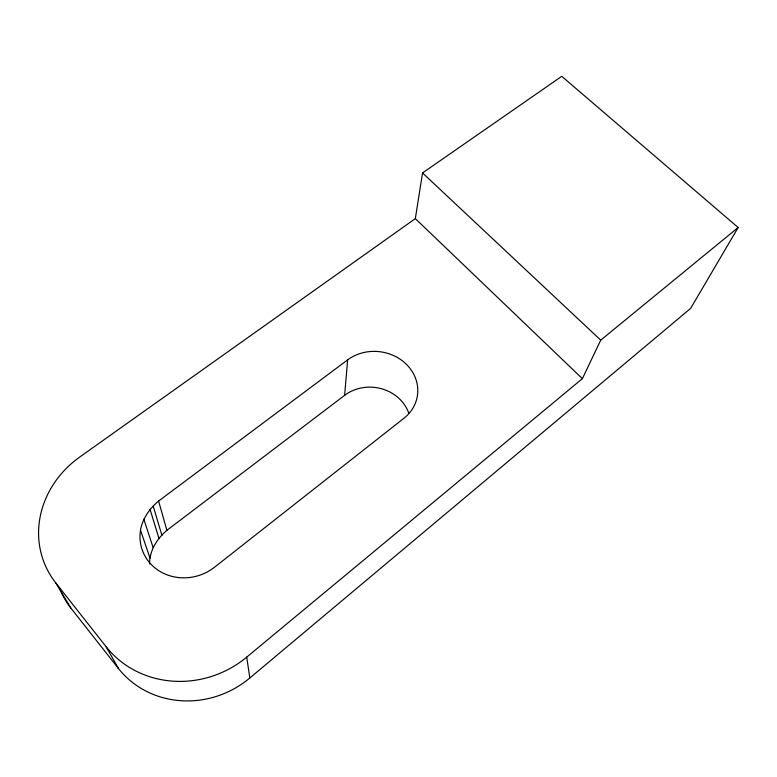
<?xml version="1.0" encoding="UTF-8"?>
<svg xmlns="http://www.w3.org/2000/svg" width="777" height="777" viewBox="0 0 777 777"><rect width="100%" height="100%" fill="white"/><g stroke="black" fill="none" stroke-linecap="round" stroke-linejoin="round"><path stroke-width="1.17" d="M149.572 564.034A43.716 40.705 -22.5 0 1 150.029 558.041C151.904 546.872 158.479 537.558 166.9 530.332L344.638 395.338L347.64 359.887A42.502 37.927 7.7 0 1 407.129 365.054A42.502 37.927 7.7 0 1 403.904 418.288L214.656 567.142A46.552 42.949 -19.8 0 1 162.908 573.028A46.552 42.949 -19.8 0 1 140.501 530.196C142.55 518.385 149.621 508.605 158.586 501.039L347.64 359.887M415.336 218.619L422.542 172.941L561.752 76.311L738.15 227.515L690.617 308.42L249.825 677.991A92.822 87.238 -30 0 1 118.376 668.414L70.969 608.216L55.866 583.022A97.28 88.131 -22.5 0 1 79.866 456.934L415.336 218.619L582.371 378.661L246.717 657.138A98.912 92.356 -26.5 0 1 106.196 646.814L55.866 583.022M582.371 378.661L600.728 340.151L738.15 227.515M422.542 172.941L600.728 340.151M106.196 646.814L118.376 668.414M140.501 530.196L150.029 558.041M143.832 519.182L153.118 547.581M150.01 509.246L158.887 538.14M153.283 506.361L161.937 535.392M158.586 501.039L166.9 530.332M246.717 657.138L249.825 677.991M344.638 395.338A40.054 36.276 7.7 0 1 408.819 413.238M70.969 608.216A91.336 83.537 -24.9 0 1 59.858 588.859"/></g></svg>
